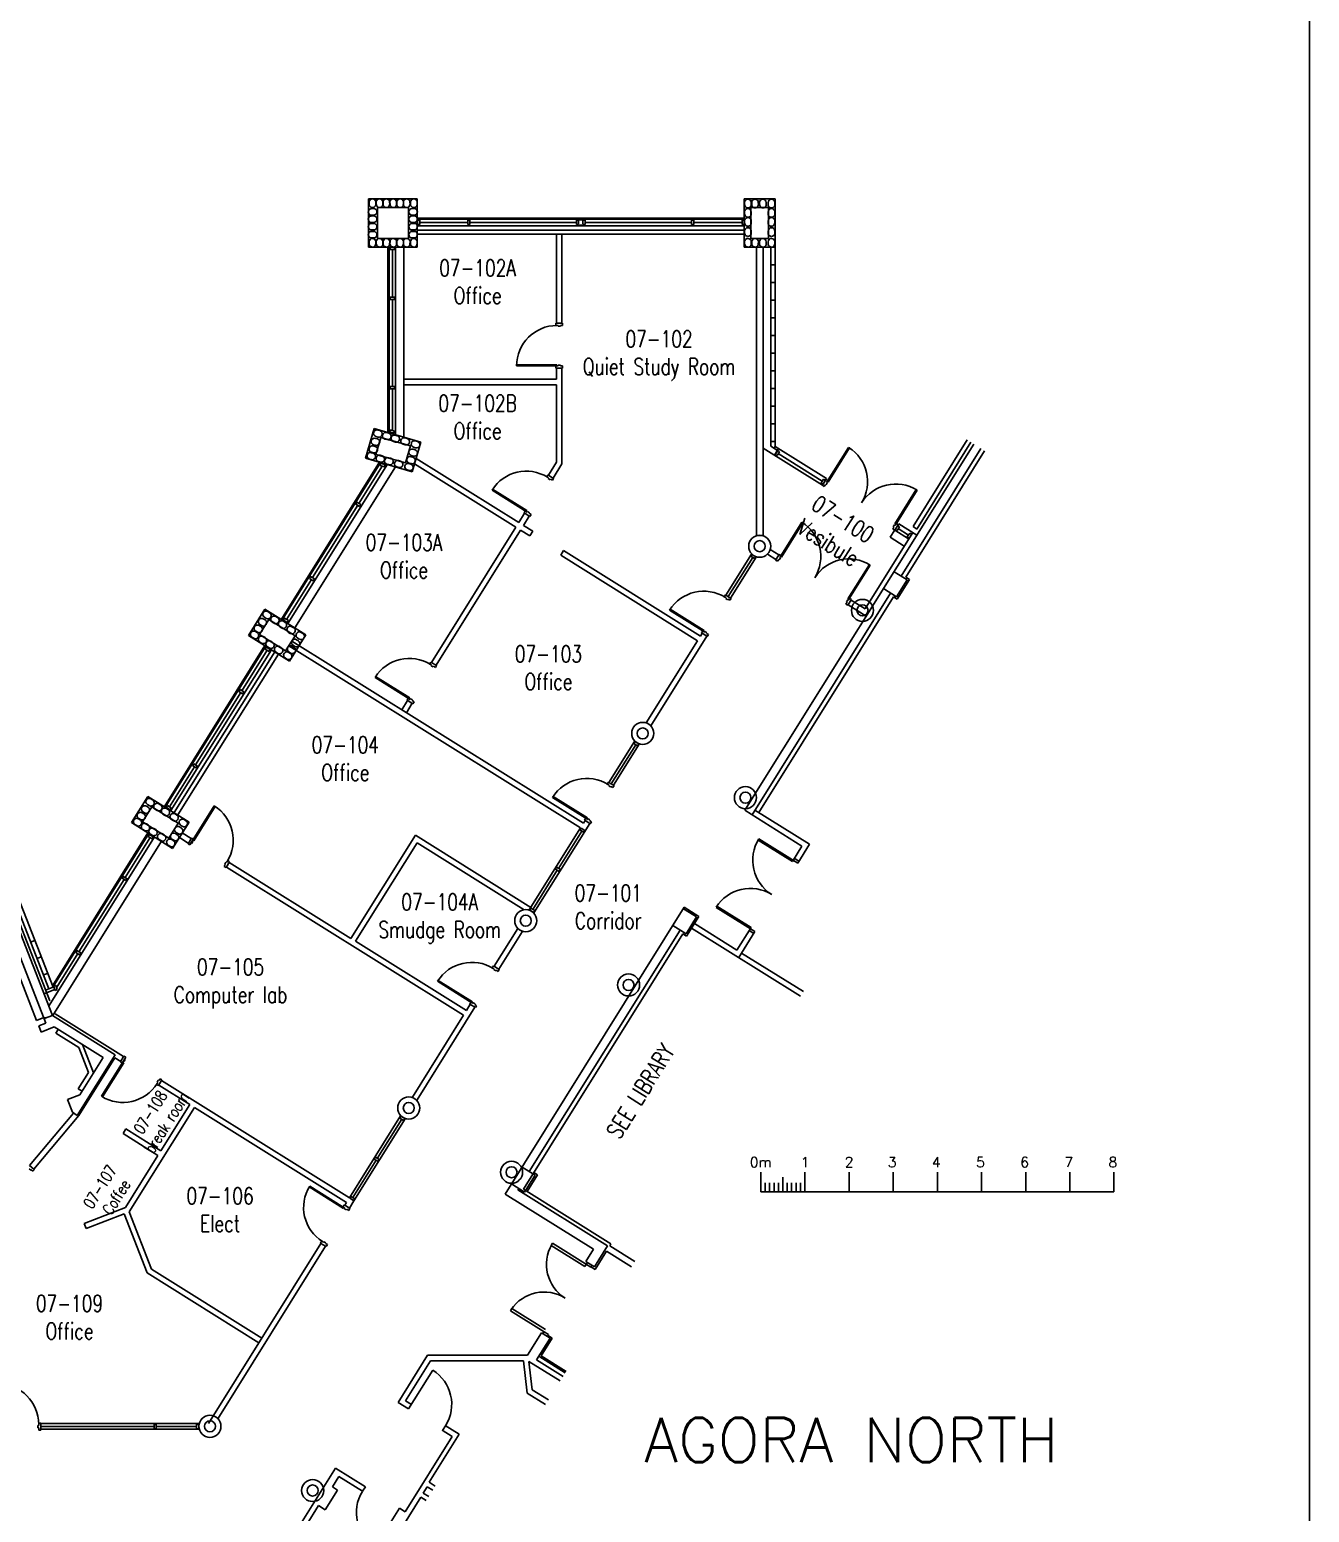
# Model space of a CAD drawing. Extents: x 11182 to 734459, y -1391328 to 152085.
# Drawn here: x 145640 to 174624, y -594199 to -560626 of the extents above; entities that cross this region are included whole.
import ezdxf
from ezdxf.enums import TextEntityAlignment as Align

# ---------------------------------------------------------------- set-up
doc = ezdxf.new("R2010")
doc.units = 0
doc.header["$LTSCALE"] = 500
doc.header["$MEASUREMENT"] = 0
doc.layers.get('0').update_dxf_attribs({"linetype": 'CONTINUOUS'})
doc.layers.add('0_Defpoints', color=106, linetype='CONTINUOUS', plot=False)
for name, color, linetype in [('0_room_data', 7, 'CONTINUOUS'), ('0_text', 7, 'CONTINUOUS'), ('1_Wall_Exist', 251, 'CONTINUOUS'), ('3_Text', 7, 'CONTINUOUS')]:
    doc.layers.add(name, color=color, linetype=linetype)
doc.styles.add('1_200', font='simplex.shx', dxfattribs={"width": 0.75, "height": 460})
doc.styles.get("Standard").update_dxf_attribs({"font": 'ROMANS', "height": 200})

# ---------------------------------------------------------------- blocks, each defined once
blk = doc.blocks.new('room_data')
at = {"layer": '3_Text', "style": '1_200', "width": 0.75}
for tag, p in [('ROOMNUM', (0, 0)), ('ROOMUSE', (0, -575))]:
    blk.add_attdef(tag, text='', height=345, dxfattribs=at).set_placement(p, align=Align.MIDDLE_CENTER)

msp = doc.modelspace()

# ---------------------------------------------------------------- linework, layer by layer
for p, q in [((162199, -586495), (162199, -586941)), ((163199, -586495), (163199, -586941)), ((164199, -586495), (164199, -586941)), ((165199, -586495), (165199, -586941)), ((166199, -586495), (166199, -586941)), ((167199, -586495), (167199, -586941)), ((168199, -586495), (168199, -586941)), ((169199, -586495), (169199, -586941)), ((170199, -586495), (170199, -586941)), ((162299, -586741), (162299, -586941)), ((162399, -586741), (162399, -586941)), ((162499, -586741), (162499, -586941)), ((162599, -586741), (162599, -586941)), ((162699, -586609), (162699, -586941)), ((162799, -586741), (162799, -586941)), ((162899, -586741), (162899, -586941)), ((162999, -586741), (162999, -586941)), ((163099, -586741), (163099, -586941)), ((162199, -586941), (170199, -586941))]:
    msp.add_line(p, q)
at = {"layer": '0_Defpoints'}
msp.add_lwpolyline([(174624, -523132), (174624, -736982), (62862, -736982), (62862, -523132)], dxfattribs=at)
at = {"layer": '1_Wall_Exist'}
for p, q in [((153317, -565553), (153317, -564453)), ((153317, -564453), (154417, -564453)), ((153330, -564578), (153329, -564531)), ((153432, -564678), (153385, -564678)), ((153479, -564530), (153480, -564577)), ((153491, -564578), (153490, -564531)), ((153517, -564653), (154217, -564653)), ((153517, -565353), (153517, -564653)), ((153640, -564530), (153641, -564577)), ((153645, -564578), (153644, -564531)), ((153794, -564530), (153795, -564577)), ((153802, -564578), (153801, -564531)), ((153951, -564530), (153952, -564577)), ((153956, -564578), (153955, -564531)), ((154105, -564578), (154104, -564531)), ((154105, -564530), (154106, -564577)), ((154217, -565353), (154217, -564653)), ((154254, -564530), (154255, -564577)), ((154266, -564578), (154265, -564531)), ((154301, -564678), (154348, -564678)), ((154415, -564530), (154416, -564577)), ((154417, -565553), (154417, -564453)), ((161826, -564453), (162526, -564453)), ((161826, -564453), (161826, -565553)), ((161834, -564588), (161833, -564542)), ((161976, -564653), (161976, -565353)), ((161976, -564653), (162376, -564653)), ((161983, -564540), (161984, -564587)), ((161995, -564588), (161994, -564542)), ((162144, -564540), (162145, -564587)), ((162172, -564588), (162171, -564542)), ((162321, -564540), (162322, -564587)), ((162367, -564588), (162366, -564542)), ((162376, -564653), (162376, -565353)), ((162516, -564540), (162517, -564587)), ((162526, -564453), (162526, -570064)), ((153384, -564828), (153431, -564828)), ((153384, -564993), (153431, -564993)), ((153432, -564843), (153385, -564843)), ((153432, -565012), (153385, -565012)), ((154301, -564843), (154348, -564843)), ((154301, -565012), (154348, -565012)), ((154349, -564828), (154302, -564828)), ((154349, -564993), (154302, -564993)), ((154417, -564891), (161831, -564891)), ((154417, -564916), (161831, -564916)), ((154427, -564940), (154427, -565041)), ((154477, -564940), (154427, -564940)), ((154427, -565041), (154477, -565041)), ((154477, -565041), (154477, -564940)), ((154477, -564991), (155562, -564991)), ((155612, -564940), (155562, -564940)), ((155562, -564940), (155562, -565041)), ((155562, -565041), (155612, -565041)), ((155612, -565041), (155612, -564940)), ((155612, -564991), (158022, -564991)), ((158072, -564940), (158022, -564940)), ((158022, -564940), (158022, -565041)), ((158022, -565041), (158072, -565041)), ((158072, -564940), (158072, -565041)), ((158220, -564940), (158170, -564940)), ((158170, -564940), (158170, -565041)), ((158170, -565041), (158220, -565041)), ((158220, -564940), (158220, -565041)), ((158220, -564991), (160634, -564991)), ((160684, -564940), (160634, -564940)), ((160634, -564940), (160634, -565041)), ((160634, -565041), (160684, -565041)), ((160684, -565041), (160684, -564940)), ((160684, -564991), (161781, -564991)), ((161831, -564940), (161781, -564940)), ((161781, -564940), (161781, -565041)), ((161781, -565041), (161831, -565041)), ((161831, -565041), (161831, -564940)), ((161834, -564799), (161833, -564753)), ((161834, -564953), (161833, -565000)), ((161983, -564751), (161984, -564798)), ((161983, -565001), (161984, -564954)), ((162367, -564799), (162366, -564753)), ((162367, -564953), (162366, -565000)), ((162516, -564751), (162517, -564798)), ((162516, -565001), (162517, -564954)), ((153384, -565162), (153431, -565162)), ((153384, -565343), (153431, -565343)), ((153432, -565193), (153385, -565193)), ((153517, -565353), (154217, -565353)), ((154301, -565193), (154348, -565193)), ((154349, -565162), (154302, -565162)), ((154349, -565343), (154302, -565343)), ((154417, -565066), (161831, -565066)), ((154417, -565165), (161831, -565165)), ((154417, -565253), (161831, -565253)), ((157572, -567274), (157572, -565253)), ((157697, -567274), (157697, -565253)), ((161834, -565233), (161833, -565186)), ((161976, -565353), (162376, -565353)), ((161983, -565185), (161984, -565231)), ((162367, -565233), (162366, -565186)), ((162516, -565185), (162517, -565231)), ((153317, -565553), (154417, -565553)), ((153330, -565427), (153329, -565474)), ((153479, -565475), (153480, -565429)), ((153491, -565427), (153490, -565474)), ((153640, -565475), (153641, -565429)), ((153645, -565427), (153644, -565474)), ((153755, -569753), (153755, -565552)), ((153780, -569753), (153780, -565552)), ((153794, -565475), (153795, -565429)), ((153802, -565427), (153801, -565474)), ((153804, -565552), (153804, -565602)), ((153905, -565552), (153804, -565552)), ((153804, -565602), (153905, -565602)), ((153855, -566686), (153855, -565602)), ((153905, -565602), (153905, -565552)), ((153930, -569783), (153930, -565552)), ((153951, -565475), (153952, -565429)), ((153956, -565427), (153955, -565474)), ((154105, -565427), (154104, -565474)), ((154105, -565475), (154106, -565429)), ((154117, -569842), (154117, -565552)), ((154254, -565475), (154255, -565429)), ((154266, -565427), (154265, -565474)), ((154415, -565475), (154416, -565429)), ((161826, -565553), (162526, -565553)), ((161834, -565427), (161833, -565474)), ((161983, -565476), (161984, -565429)), ((161995, -565427), (161994, -565474)), ((162101, -565553), (162101, -572083)), ((162144, -565476), (162145, -565429)), ((162172, -565427), (162171, -565474)), ((162251, -572083), (162251, -565553)), ((162321, -565476), (162322, -565429)), ((162367, -565427), (162366, -565474)), ((162426, -565553), (162426, -570060)), ((162516, -565476), (162517, -565429)), ((162526, -565953), (162426, -565953)), ((162526, -566353), (162426, -566353)), ((153804, -566686), (153804, -566736)), ((153905, -566686), (153804, -566686)), ((153905, -566736), (153905, -566686)), ((153804, -566736), (153905, -566736)), ((153855, -568708), (153855, -566736)), ((162526, -566753), (162426, -566753)), ((157710, -567274), (157558, -567274)), ((157558, -567274), (157558, -567325)), ((157558, -567325), (157609, -567325)), ((157609, -567325), (157609, -567341)), ((157609, -567341), (157660, -567341)), ((157660, -567325), (157710, -567325)), ((157660, -567341), (157660, -567325)), ((157710, -567325), (157710, -567274)), ((162526, -567153), (162426, -567153)), ((162526, -567553), (162426, -567553)), ((162526, -567953), (162426, -567953)), ((157583, -568214), (156669, -568214)), ((156669, -568239), (157609, -568239)), ((157558, -568239), (157558, -568290)), ((157558, -568290), (157710, -568290)), ((157572, -568540), (157572, -568290)), ((157583, -568239), (157583, -568214)), ((157609, -568223), (157609, -568239)), ((157660, -568223), (157609, -568223)), ((157660, -568239), (157660, -568223)), ((157710, -568239), (157660, -568239)), ((157697, -570457), (157697, -568290)), ((157710, -568290), (157710, -568239)), ((162526, -568353), (162426, -568353)), ((153804, -568708), (153804, -568758)), ((153905, -568708), (153804, -568708)), ((153905, -568758), (153905, -568708)), ((157572, -568540), (154117, -568540)), ((157572, -568665), (154117, -568665)), ((157572, -570421), (157572, -568665)), ((153804, -568758), (153905, -568758)), ((153855, -569704), (153855, -568758)), ((162526, -568753), (162426, -568753)), ((162526, -569153), (162426, -569153)), ((153249, -570332), (153442, -569659)), ((153442, -569659), (154500, -569963)), ((153524, -569693), (153569, -569705)), ((153806, -569686), (153792, -569734)), ((153792, -569734), (153890, -569762)), ((153903, -569714), (153806, -569686)), ((153890, -569762), (153903, -569714)), ((162526, -569553), (162426, -569553)), ((153421, -570050), (153466, -570063)), ((153475, -570037), (153430, -570025)), ((153470, -569880), (153515, -569893)), ((153483, -570243), (153593, -569859)), ((153529, -569850), (153484, -569837)), ((153593, -569859), (154266, -570052)), ((153732, -569908), (153686, -569896)), ((153727, -569751), (153772, -569764)), ((153879, -569950), (153924, -569964)), ((153967, -569820), (153922, -569807)), ((154148, -570028), (154103, -570015)), ((154143, -569870), (154188, -569883)), ((154156, -570436), (154266, -570052)), ((154307, -570636), (154500, -569963)), ((154423, -569951), (154378, -569937)), ((161841, -578303), (167023, -570010)), ((162526, -569953), (162426, -569953)), ((162577, -570154), (162426, -570060)), ((162526, -570064), (162500, -570106)), ((162526, -570064), (163688, -570790)), ((165648, -571880), (166874, -569917)), ((165733, -571933), (166959, -569970)), ((151341, -573976), (153571, -570407)), ((153249, -570332), (154307, -570636)), ((153382, -570362), (153337, -570350)), ((153377, -570205), (153422, -570218)), ((153426, -570207), (153381, -570195)), ((153483, -570243), (154156, -570436)), ((153585, -570420), (153540, -570408)), ((153580, -570263), (153625, -570276)), ((153820, -570332), (153775, -570319)), ((153996, -570383), (154041, -570395)), ((154320, -570308), (154275, -570295)), ((154282, -570269), (154327, -570282)), ((154369, -570138), (154324, -570125)), ((154335, -570081), (154380, -570095)), ((154393, -570333), (156719, -571786)), ((162251, -570099), (163595, -570939)), ((162510, -570261), (162603, -570113)), ((162582, -570157), (162528, -570244)), ((162528, -570244), (162570, -570270)), ((162570, -570270), (162624, -570184)), ((162624, -570184), (162582, -570157)), ((163592, -570849), (162597, -570227)), ((163691, -570881), (164189, -570084)), ((163726, -570873), (164211, -570097)), ((164211, -570097), (164189, -570084)), ((165378, -573001), (167184, -570110)), ((167269, -570163), (165484, -573020)), ((151362, -573989), (153592, -570420)), ((151489, -574069), (153742, -570463)), ((151648, -574168), (153924, -570525)), ((153097, -571354), (153623, -570512)), ((153590, -570446), (153577, -570494)), ((153577, -570494), (153674, -570522)), ((153688, -570474), (153590, -570446)), ((153674, -570522), (153688, -570474)), ((153732, -570463), (153777, -570476)), ((154001, -570540), (153956, -570527)), ((154188, -570594), (154233, -570607)), ((154276, -570463), (154231, -570450)), ((154233, -570439), (154278, -570452)), ((154357, -570458), (156652, -571892)), ((157378, -570705), (157351, -570748)), ((157351, -570748), (157394, -570775)), ((157507, -570786), (157378, -570705)), ((157389, -570712), (157572, -570421)), ((157495, -570779), (157697, -570457)), ((156113, -571053), (156909, -571551)), ((156901, -571516), (156126, -571031)), ((157394, -570775), (157385, -570789)), ((157385, -570789), (157429, -570816)), ((157429, -570816), (157437, -570802)), ((157437, -570802), (157480, -570829)), ((157480, -570829), (157507, -570786)), ((163619, -570806), (163565, -570892)), ((163565, -570892), (163608, -570918)), ((163594, -570940), (163637, -570967)), ((163595, -570939), (163688, -570790)), ((163662, -570832), (163619, -570806)), ((163637, -570967), (163664, -570924)), ((163664, -570924), (163678, -570932)), ((163718, -570837), (163675, -570811)), ((163678, -570932), (163705, -570889)), ((163705, -570889), (163691, -570881)), ((163705, -570859), (163726, -570873)), ((165234, -571815), (165718, -571039)), ((165740, -571053), (165255, -571828)), ((165718, -571040), (165740, -571053)), ((152047, -573034), (153071, -571396)), ((153054, -571327), (153028, -571369)), ((153028, -571369), (153114, -571423)), ((153140, -571381), (153054, -571327)), ((153114, -571423), (153140, -571381)), ((156719, -571786), (156851, -571574)), ((156825, -571852), (156957, -571640)), ((156866, -571524), (156839, -571567)), ((156839, -571567), (156969, -571648)), ((156888, -571537), (156901, -571516)), ((156918, -571537), (156909, -571551)), ((156961, -571564), (156918, -571537)), ((156952, -571578), (156961, -571564)), ((156996, -571604), (156952, -571578)), ((156969, -571648), (156996, -571604)), ((154740, -574953), (156652, -571892)), ((154846, -575019), (156758, -571958)), ((156758, -571958), (156970, -572091)), ((156825, -571852), (157037, -571985)), ((156970, -572091), (157037, -571985)), ((162101, -572083), (162251, -572083)), ((162631, -572577), (163129, -571780)), ((162666, -572569), (163151, -571793)), ((163151, -571794), (163129, -571780)), ((164561, -573739), (165640, -572011)), ((165133, -572120), (165325, -571813)), ((165215, -571893), (165188, -571936)), ((165188, -571936), (165231, -571963)), ((165228, -571841), (165201, -571884)), ((165201, -571884), (165215, -571893)), ((165242, -571850), (165228, -571841)), ((165232, -571962), (165548, -572159)), ((165255, -571828), (165234, -571815)), ((165269, -571807), (165242, -571850)), ((165245, -571941), (165287, -571968)), ((165312, -571834), (165269, -571807)), ((165287, -571968), (165341, -571882)), ((165341, -571882), (165299, -571855)), ((165545, -572069), (165314, -571925)), ((165325, -571813), (165735, -572070)), ((165572, -572026), (165518, -572112)), ((165614, -572052), (165572, -572026)), ((165733, -571933), (165648, -571880)), ((157669, -572527), (157735, -572421)), ((157735, -572421), (160831, -574356)), ((162414, -572397), (162608, -572518)), ((165133, -572120), (165449, -572318)), ((165518, -572112), (165561, -572139)), ((157669, -572527), (160765, -574462)), ((161409, -573431), (161990, -572501)), ((161462, -573464), (162017, -572576)), ((161515, -573497), (162096, -572567)), ((162000, -572507), (161974, -572549)), ((161974, -572549), (162060, -572603)), ((162086, -572561), (162000, -572507)), ((162060, -572603), (162086, -572561)), ((162348, -572503), (162542, -572624)), ((162615, -572507), (162535, -572636)), ((162535, -572636), (162578, -572663)), ((162578, -572663), (162605, -572620)), ((162605, -572620), (162618, -572628)), ((162658, -572534), (162615, -572507)), ((162618, -572628), (162645, -572585)), ((162645, -572585), (162631, -572577)), ((162645, -572555), (162666, -572569)), ((164174, -573511), (164659, -572735)), ((164680, -572749), (164196, -573524)), ((164658, -572736), (164680, -572749)), ((151455, -573982), (152021, -573077)), ((152004, -573007), (151978, -573050)), ((151978, -573050), (152064, -573103)), ((152090, -573061), (152004, -573007)), ((152064, -573103), (152090, -573061)), ((165513, -573086), (165217, -572900)), ((165275, -573468), (165513, -573086)), ((165288, -573523), (165568, -573073)), ((165568, -573073), (165484, -573020)), ((161398, -573423), (161371, -573466)), ((161409, -573430), (161398, -573423)), ((161409, -573431), (161515, -573497)), ((162002, -578404), (165139, -573383)), ((164978, -573282), (165275, -573468)), ((150596, -574342), (150966, -573749)), ((150966, -573749), (151899, -574332)), ((160146, -573750), (160132, -573771)), ((160132, -573771), (160929, -574269)), ((160921, -574234), (160146, -573749)), ((161371, -573466), (161414, -573493)), ((161414, -573493), (161405, -573507)), ((161405, -573507), (161448, -573534)), ((161448, -573534), (161457, -573520)), ((161457, -573520), (161500, -573547)), ((161500, -573547), (161527, -573504)), ((161527, -573504), (161516, -573497)), ((165203, -573470), (162152, -578352)), ((164155, -573589), (164128, -573632)), ((164128, -573632), (164172, -573659)), ((164169, -573537), (164142, -573580)), ((164142, -573580), (164155, -573589)), ((164182, -573546), (164169, -573537)), ((164172, -573659), (164252, -573530)), ((164196, -573524), (164174, -573511)), ((164179, -573647), (164589, -573904)), ((164209, -573503), (164182, -573546)), ((164252, -573530), (164209, -573503)), ((164245, -573541), (164561, -573739)), ((165288, -573523), (165203, -573470)), ((150845, -574321), (151057, -573982)), ((150894, -574121), (150854, -574096)), ((150932, -573969), (150972, -573993)), ((150997, -573956), (150957, -573931)), ((151036, -573803), (151076, -573828)), ((151057, -573982), (151650, -574353)), ((151176, -574067), (151136, -574043)), ((151215, -573915), (151255, -573939)), ((151412, -573954), (151386, -573997)), ((151386, -573997), (151472, -574050)), ((151427, -574047), (151387, -574022)), ((151499, -574008), (151412, -573954)), ((151472, -574050), (151499, -574008)), ((150596, -574342), (151528, -574925)), ((150715, -574408), (150675, -574383)), ((150753, -574255), (150793, -574280)), ((150800, -574271), (150760, -574247)), ((150839, -574119), (150878, -574143)), ((150845, -574321), (151438, -574692)), ((150932, -574367), (150972, -574391)), ((151307, -574149), (151346, -574174)), ((151438, -574692), (151650, -574353)), ((151544, -574297), (151504, -574273)), ((151528, -574925), (151899, -574332)), ((151582, -574145), (151622, -574169)), ((151726, -574464), (151686, -574439)), ((151709, -574400), (151748, -574425)), ((151829, -574299), (151789, -574274)), ((159707, -576390), (160977, -574358)), ((160831, -574356), (160871, -574292)), ((160886, -574242), (160859, -574285)), ((160859, -574285), (160870, -574292)), ((160871, -574292), (160977, -574358)), ((160908, -574255), (160921, -574234)), ((160938, -574255), (160929, -574269)), ((160981, -574282), (160938, -574255)), ((160972, -574296), (160981, -574282)), ((161015, -574323), (160972, -574296)), ((160978, -574359), (160988, -574366)), ((160988, -574366), (161015, -574323)), ((148691, -578216), (150968, -574573)), ((148712, -578230), (150989, -574586)), ((148840, -578309), (151116, -574666)), ((148914, -578355), (151190, -574712)), ((148998, -578408), (151275, -574765)), ((150448, -575594), (151019, -574680)), ((150894, -574519), (150854, -574495)), ((151003, -574609), (150977, -574651)), ((150977, -574651), (151063, -574705)), ((151090, -574663), (151003, -574609)), ((151024, -574601), (151064, -574626)), ((151063, -574705), (151090, -574663)), ((151144, -574500), (151105, -574474)), ((151261, -574749), (151221, -574725)), ((151300, -574597), (151340, -574621)), ((151546, -574751), (151507, -574726)), ((151511, -574575), (158115, -578702)), ((151512, -574716), (151551, -574741)), ((151577, -574469), (158182, -578596)), ((151632, -574614), (151592, -574589)), ((151605, -574566), (151645, -574591)), ((159601, -576324), (160765, -574462)), ((151426, -574852), (151466, -574877)), ((154728, -574945), (154701, -574988)), ((154701, -574988), (154744, -575015)), ((154858, -575026), (154728, -574945)), ((154744, -575015), (154736, -575029)), ((154736, -575029), (154779, -575056)), ((154779, -575056), (154788, -575042)), ((154788, -575042), (154831, -575069)), ((154831, -575069), (154858, -575026)), ((153463, -575293), (154260, -575791)), ((154252, -575756), (153476, -575271)), ((149398, -577274), (150421, -575637)), ((150405, -575567), (150378, -575610)), ((150378, -575610), (150464, -575664)), ((150491, -575621), (150405, -575567)), ((150464, -575664), (150491, -575621)), ((154217, -575764), (154190, -575807)), ((154238, -575777), (154252, -575756)), ((154268, -575777), (154260, -575791)), ((154312, -575804), (154268, -575777)), ((154069, -576026), (154201, -575814)), ((154175, -576092), (154307, -575880)), ((154190, -575807), (154319, -575888)), ((154303, -575818), (154312, -575804)), ((154346, -575845), (154303, -575818)), ((154319, -575888), (154346, -575845)), ((158760, -577671), (159341, -576741)), ((159351, -576747), (159324, -576790)), ((159324, -576790), (159410, -576843)), ((159437, -576801), (159351, -576747)), ((158813, -577704), (159367, -576817)), ((158866, -577737), (159447, -576807)), ((159410, -576843), (159437, -576801)), ((148806, -578222), (149371, -577317)), ((149355, -577247), (149328, -577290)), ((149328, -577290), (149414, -577344)), ((149441, -577301), (149355, -577247)), ((149414, -577344), (149441, -577301)), ((158748, -577664), (158721, -577707)), ((158721, -577707), (158764, -577734)), ((158759, -577670), (158748, -577664)), ((158764, -577734), (158756, -577747)), ((158756, -577747), (158799, -577774)), ((158760, -577671), (158866, -577737)), ((158799, -577774), (158807, -577761)), ((158807, -577761), (158850, -577788)), ((158850, -577788), (158877, -577744)), ((158877, -577744), (158867, -577738)), ((147946, -578582), (148317, -577989)), ((148317, -577989), (149250, -578572)), ((148386, -578043), (148426, -578068)), ((157497, -577990), (157483, -578011)), ((157483, -578011), (158280, -578509)), ((158272, -578474), (157496, -577990)), ((146009, -583122), (144179, -578428)), ((144366, -578356), (146155, -582947)), ((146095, -582616), (144425, -578333)), ((146076, -582347), (144500, -578304)), ((146169, -582311), (144593, -578268)), ((148189, -578359), (148229, -578383)), ((148195, -578561), (148407, -578222)), ((148244, -578361), (148204, -578337)), ((148283, -578209), (148323, -578233)), ((148348, -578196), (148308, -578171)), ((148407, -578222), (149001, -578593)), ((148527, -578308), (148487, -578283)), ((148565, -578155), (148605, -578180)), ((148657, -578389), (148696, -578414)), ((148763, -578194), (148736, -578237)), ((148736, -578237), (148823, -578291)), ((148777, -578288), (148738, -578263)), ((148849, -578248), (148763, -578194)), ((148823, -578291), (148849, -578248)), ((148933, -578385), (148972, -578409)), ((149270, -579087), (149822, -578204)), ((149359, -578993), (149843, -578217)), ((149843, -578218), (149822, -578204)), ((161841, -578303), (163133, -579111)), ((162067, -578299), (163304, -579071)), ((145797, -583059), (144016, -578491)), ((147946, -578582), (148879, -579165)), ((148065, -578648), (148025, -578623)), ((148104, -578495), (148144, -578520)), ((148151, -578511), (148111, -578487)), ((148195, -578561), (148789, -578932)), ((148244, -578760), (148204, -578735)), ((148283, -578607), (148323, -578632)), ((148495, -578740), (148455, -578715)), ((148789, -578932), (149001, -578593)), ((148894, -578537), (148854, -578513)), ((148879, -579165), (149250, -578572)), ((148956, -578806), (148995, -578831)), ((149076, -578704), (149036, -578679)), ((149059, -578640), (149099, -578666)), ((149179, -578539), (149140, -578514)), ((158115, -578702), (156956, -580557)), ((158327, -578599), (157062, -580623)), ((158145, -578773), (157617, -579618)), ((158102, -578746), (158128, -578704)), ((158188, -578800), (158102, -578746)), ((158128, -578704), (158214, -578757)), ((158182, -578596), (158221, -578532)), ((158214, -578757), (158188, -578800)), ((158236, -578482), (158210, -578525)), ((158210, -578525), (158220, -578532)), ((158221, -578532), (158327, -578599)), ((158258, -578496), (158272, -578474)), ((158288, -578495), (158280, -578509)), ((158331, -578522), (158288, -578495)), ((158323, -578536), (158331, -578522)), ((158366, -578563), (158323, -578536)), ((158328, -578599), (158339, -578606)), ((158339, -578606), (158366, -578563)), ((146082, -582722), (148467, -578905)), ((146155, -582275), (148319, -578812)), ((146162, -582947), (148626, -579004)), ((146167, -582304), (148340, -578826)), ((147804, -579825), (148372, -578915)), ((148354, -578849), (148327, -578892)), ((148327, -578892), (148413, -578945)), ((148440, -578903), (148354, -578849)), ((148374, -578841), (148414, -578866)), ((148413, -578945), (148440, -578903)), ((148612, -578989), (148572, -578965)), ((148650, -578837), (148690, -578861)), ((148777, -579092), (148816, -579118)), ((148897, -578991), (148857, -578966)), ((148862, -578956), (148902, -578981)), ((148982, -578855), (148943, -578829)), ((149031, -578921), (149234, -579048)), ((149097, -578815), (149300, -578942)), ((149308, -578931), (149227, -579060)), ((149227, -579060), (149270, -579087)), ((149297, -579044), (149310, -579052)), ((149351, -578958), (149308, -578931)), ((149310, -579052), (149337, -579009)), ((149337, -579009), (149324, -579001)), ((149337, -578979), (149359, -578993)), ((152916, -581202), (154376, -578865)), ((153022, -581268), (154415, -579037)), ((154376, -578865), (156992, -580500)), ((154415, -579037), (156843, -580555)), ((162915, -579459), (162140, -578975)), ((162156, -578949), (163036, -579499)), ((163133, -579111), (162915, -579459)), ((163036, -579499), (163304, -579071)), ((150085, -579477), (150058, -579520)), ((150099, -579485), (150085, -579477)), ((150169, -579469), (150088, -579598)), ((150126, -579442), (150099, -579485)), ((150169, -579469), (150126, -579442)), ((163063, -579456), (162958, -579390)), ((147735, -579840), (147761, -579798)), ((147761, -579798), (147847, -579852)), ((150072, -579529), (150045, -579572)), ((150045, -579572), (150088, -579598)), ((150058, -579520), (150072, -579529)), ((150096, -579587), (155466, -582942)), ((150162, -579481), (152916, -581202)), ((157590, -579660), (157036, -580548)), ((157547, -579634), (157574, -579591)), ((157633, -579687), (157547, -579634)), ((157574, -579591), (157660, -579645)), ((157660, -579645), (157633, -579687)), ((147778, -579867), (146754, -581505)), ((147821, -579894), (147735, -579840)), ((147847, -579852), (147821, -579894)), ((161979, -580958), (161203, -580474)), ((156412, -586991), (160468, -580499)), ((156966, -580563), (156993, -580521)), ((157052, -580617), (156966, -580563)), ((156993, -580521), (157079, -580575)), ((157079, -580575), (157052, -580617)), ((160744, -580718), (160447, -580533)), ((160799, -580706), (160468, -580499)), ((160506, -581100), (160744, -580718)), ((160518, -581155), (160799, -580706)), ((161187, -580500), (162067, -581050)), ((156158, -581835), (156694, -580976)), ((156264, -581901), (156794, -581052)), ((160434, -581102), (156822, -586881)), ((156954, -586482), (160370, -581015)), ((160209, -580914), (160506, -581100)), ((160518, -581155), (160434, -581102)), ((163101, -582514), (160633, -580972)), ((161660, -581468), (160698, -580867)), ((161660, -581468), (161979, -580958)), ((161699, -581639), (162067, -581050)), ((162040, -581093), (161935, -581027)), ((145662, -581286), (145756, -581249)), ((146685, -581520), (146711, -581478)), ((146711, -581478), (146797, -581532)), ((153022, -581268), (155532, -582836)), ((145808, -581658), (145901, -581622)), ((146254, -582305), (146728, -581547)), ((146771, -581574), (146685, -581520)), ((146797, -581532), (146771, -581574)), ((156146, -581827), (156119, -581871)), ((156146, -581827), (156275, -581908)), ((161765, -581534), (163166, -582409)), ((145953, -582031), (146046, -581995)), ((154895, -582154), (154881, -582175)), ((155670, -582638), (154894, -582153)), ((156119, -581871), (156162, -581897)), ((156162, -581897), (156154, -581911)), ((156154, -581911), (156197, -581938)), ((156197, -581938), (156205, -581924)), ((156205, -581924), (156249, -581951)), ((156249, -581951), (156275, -581908)), ((146213, -582362), (145965, -582458)), ((146190, -582303), (146001, -582376)), ((146230, -582267), (146183, -582285)), ((146183, -582285), (146220, -582380)), ((146220, -582380), (146267, -582362)), ((146267, -582362), (146230, -582267)), ((154881, -582175), (155656, -582659)), ((154414, -584862), (155725, -582763)), ((155532, -582836), (155619, -582696)), ((155635, -582646), (155608, -582689)), ((155608, -582689), (155737, -582770)), ((155678, -582673), (155635, -582646)), ((155656, -582659), (155670, -582638)), ((155686, -582659), (155678, -582673)), ((155729, -582686), (155686, -582659)), ((155721, -582700), (155729, -582686)), ((155764, -582727), (155721, -582700)), ((155737, -582770), (155764, -582727)), ((145797, -583059), (145960, -582995)), ((146009, -583122), (145846, -583185)), ((145959, -582993), (146005, -583005)), ((146155, -582947), (145969, -583019)), ((146155, -582947), (147578, -583836)), ((146215, -582910), (147768, -583881)), ((154308, -584796), (155466, -582942)), ((145900, -583325), (145846, -583185)), ((146198, -583209), (145900, -583325)), ((146198, -583209), (147303, -583900)), ((146232, -583349), (146285, -583264)), ((146232, -583349), (146757, -583677)), ((146720, -585210), (147578, -583836)), ((146975, -584236), (146757, -583677)), ((147086, -584246), (146838, -583609)), ((146755, -585210), (147571, -583905)), ((146775, -584744), (147303, -583900)), ((147266, -584779), (147818, -583896)), ((147772, -584017), (147288, -584792)), ((147571, -583905), (147702, -583987)), ((147694, -583998), (147768, -583881)), ((147737, -584025), (147694, -583998)), ((147751, -584004), (147772, -584017)), ((147778, -583991), (147764, -583982)), ((147768, -583880), (147775, -583869)), ((147775, -583869), (147818, -583896)), ((147805, -583948), (147778, -583991)), ((147791, -583939), (147805, -583948)), ((146741, -584610), (146975, -584236)), ((148513, -584510), (148540, -584467)), ((148556, -584537), (148513, -584510)), ((148526, -584458), (148553, -584415)), ((148540, -584467), (148526, -584458)), ((148553, -584415), (148567, -584423)), ((148556, -584537), (148629, -584419)), ((148567, -584423), (148594, -584380)), ((148594, -584380), (148637, -584407)), ((148629, -584419), (152882, -587077)), ((148637, -584407), (148630, -584418)), ((146775, -584744), (146496, -584853)), ((146741, -584610), (146826, -584663)), ((147288, -584792), (147266, -584779)), ((148563, -584525), (149267, -584965)), ((146636, -585158), (145640, -586344)), ((146608, -585140), (146496, -584853)), ((146720, -585210), (146608, -585140)), ((147896, -587394), (149373, -585031)), ((148613, -586011), (149267, -584965)), ((149373, -585031), (152816, -587183)), ((146755, -585210), (145736, -586425)), ((147755, -585622), (147821, -585516)), ((147821, -585516), (148613, -586011)), ((152882, -587077), (154042, -585221)), ((152985, -587147), (154148, -585288)), ((153513, -586184), (154068, -585297)), ((154051, -585228), (154025, -585270)), ((154025, -585270), (154111, -585324)), ((154138, -585282), (154051, -585228)), ((154111, -585324), (154138, -585282)), ((147755, -585622), (148547, -586117)), ((147812, -587293), (148547, -586117)), ((153470, -586158), (153444, -586200)), ((153557, -586211), (153470, -586158)), ((145626, -586420), (145665, -586452)), ((145736, -586425), (145640, -586344)), ((145665, -586452), (145675, -586440)), ((145675, -586440), (145714, -586473)), ((145714, -586473), (145747, -586434)), ((145747, -586434), (145737, -586425)), ((152959, -587072), (153487, -586227)), ((153444, -586200), (153530, -586254)), ((153530, -586254), (153557, -586211)), ((157090, -586566), (156793, -586381)), ((157145, -586554), (157060, -586501)), ((151971, -586833), (151984, -586811)), ((152746, -587317), (151971, -586832)), ((151984, -586811), (152781, -587309)), ((156554, -586763), (156851, -586948)), ((156695, -586896), (156716, -586863)), ((156851, -586948), (157090, -586566)), ((157145, -586554), (156907, -586934)), ((152776, -587246), (152816, -587183)), ((152882, -587312), (152985, -587147)), ((152916, -587045), (152889, -587087)), ((152889, -587087), (152976, -587141)), ((153002, -587099), (152916, -587045)), ((152976, -587141), (153002, -587099)), ((156412, -586991), (158413, -588241)), ((158730, -588168), (156695, -586896)), ((158807, -588121), (156822, -586881)), ((147812, -587293), (146877, -587657)), ((147779, -587440), (146922, -587774)), ((148301, -588778), (147779, -587440)), ((148403, -588694), (147896, -587394)), ((152738, -587282), (152765, -587239)), ((152759, -587295), (152746, -587317)), ((152765, -587239), (152775, -587246)), ((152772, -587323), (152781, -587309)), ((152815, -587350), (152772, -587323)), ((152776, -587246), (152882, -587312)), ((152824, -587336), (152815, -587350)), ((152867, -587363), (152824, -587336)), ((152894, -587320), (152867, -587363)), ((152883, -587313), (152894, -587320)), ((146877, -587657), (146922, -587774)), ((152238, -588108), (149688, -592188)), ((149904, -592079), (152344, -588174)), ((152226, -588101), (152253, -588057)), ((152237, -588107), (152226, -588101)), ((152238, -588108), (152344, -588174)), ((152253, -588057), (152296, -588084)), ((152296, -588084), (152305, -588071)), ((152305, -588071), (152348, -588098)), ((152348, -588098), (152340, -588111)), ((152340, -588111), (152383, -588138)), ((152356, -588181), (152345, -588175)), ((152383, -588138), (152356, -588181)), ((157451, -588159), (157483, -588107)), ((158214, -588636), (157451, -588159)), ((158348, -588648), (157483, -588107)), ((158434, -588642), (158730, -588168)), ((158778, -588167), (158807, -588121)), ((158778, -588167), (159347, -588522)), ((158273, -588542), (158214, -588636)), ((158413, -588241), (158239, -588520)), ((158239, -588520), (158434, -588642)), ((158447, -588697), (158704, -588285)), ((158704, -588285), (159273, -588641)), ((150831, -590359), (148301, -588778)), ((150898, -590253), (148403, -588694)), ((158375, -588605), (158348, -588648)), ((158447, -588697), (158353, -588639)), ((156562, -589582), (156529, -589634)), ((156529, -589634), (157292, -590110)), ((157325, -590059), (156562, -589582)), ((156914, -590641), (157232, -590132)), ((157232, -590132), (157427, -590254)), ((157292, -590111), (157266, -590153)), ((157394, -590174), (157292, -590111)), ((157368, -590217), (157394, -590174)), ((157474, -590254), (157381, -590195)), ((157427, -590254), (157121, -590744)), ((157225, -590653), (157474, -590254)), ((153985, -591712), (154652, -590644)), ((154155, -591673), (154721, -590768)), ((156914, -590641), (154652, -590644)), ((156823, -590765), (154721, -590768)), ((156823, -590765), (156907, -591500)), ((157657, -591225), (156949, -590783)), ((156949, -590783), (157023, -591426)), ((157723, -591120), (157121, -590744)), ((157772, -591042), (157170, -590666)), ((157793, -591008), (157225, -590653)), ((154219, -591859), (154769, -590978)), ((157324, -591760), (156907, -591500)), ((157389, -591655), (157023, -591426)), ((154219, -591859), (153985, -591712)), ((154285, -591754), (154155, -591673)), ((145829, -592234), (145829, -592285)), ((145845, -592234), (145829, -592234)), ((145845, -592183), (145845, -592234)), ((145896, -592183), (145845, -592183)), ((145896, -592183), (145896, -592313)), ((145896, -592188), (149486, -592188)), ((148457, -592209), (148457, -592310)), ((148507, -592209), (148457, -592209)), ((148507, -592310), (148507, -592209)), ((149419, -592209), (149419, -592310)), ((149469, -592209), (149419, -592209)), ((149469, -592310), (149469, -592209)), ((155370, -592432), (155051, -592232)), ((145829, -592285), (145845, -592285)), ((145845, -592285), (145845, -592336)), ((145845, -592336), (145896, -592336)), ((148457, -592259), (145896, -592259)), ((145896, -592313), (149486, -592313)), ((145896, -592336), (145896, -592323)), ((148457, -592310), (148507, -592310)), ((149419, -592259), (148507, -592259)), ((149419, -592310), (149469, -592310)), ((154148, -594184), (155213, -592479)), ((155370, -592432), (154690, -593519)), ((155213, -592479), (154985, -592337)), ((154994, -592343), (155060, -592238)), ((151472, -594949), (152567, -593196)), ((153243, -593618), (152567, -593196)), ((152499, -593622), (152644, -593390)), ((153177, -593723), (152644, -593390)), ((154828, -593606), (154690, -593519)), ((152336, -594141), (152615, -593694)), ((152615, -593694), (152499, -593622)), ((153177, -593723), (153243, -593618)), ((153489, -595472), (154498, -593856)), ((154623, -593934), (154498, -593856)), ((154555, -593765), (154646, -593619)), ((154680, -593842), (154555, -593765)), ((154771, -593697), (154646, -593619)), ((151594, -594988), (152182, -594045)), ((152336, -594141), (152182, -594045)), ((154018, -594103), (153468, -594983)), ((154148, -594184), (154018, -594103))]:
    msp.add_line(p, q, dxfattribs=at)
for centre, radius in [((162176, -572322), 250), ((162176, -572322), 125), ((164503, -573776), 250), ((164503, -573776), 125), ((159526, -576562), 250), ((159526, -576562), 125), ((161853, -578016), 250), ((161853, -578016), 125), ((156877, -580802), 250), ((156877, -580802), 125), ((159204, -582257), 250), ((159204, -582257), 125), ((154227, -585043), 250), ((154227, -585043), 125), ((156554, -586497), 250), ((156554, -586497), 125), ((149723, -592251), 250), ((149723, -592251), 125), ((152050, -593705), 250), ((152050, -593705), 125)]:
    msp.add_circle(centre, radius, dxfattribs=at)
for centre, radius, start, end in [((153385, -564753), 75, 89.5, 269.5), ((153404, -564530), 75, 0.5, 180.5), ((153405, -564577), 75, 180.5, 0.5), ((153431, -564753), 75, 269.5, 89.5), ((153565, -564530), 75, 0.5, 180.5), ((153566, -564577), 75, 180.5, 0.5), ((153719, -564530), 75, 0.5, 180.5), ((153720, -564577), 75, 180.5, 0.5), ((153876, -564530), 75, 0.5, 180.5), ((153877, -564577), 75, 180.5, 0.5), ((154030, -564530), 75, 0.5, 180.5), ((154031, -564577), 75, 180.5, 0.5), ((154179, -564530), 75, 0.5, 180.5), ((154180, -564577), 75, 180.5, 0.5), ((154302, -564753), 75, 90.5, 270.5), ((154340, -564530), 75, 0.5, 180.5), ((154341, -564577), 75, 180.5, 0.5), ((154349, -564753), 75, 270.5, 90.5), ((161908, -564541), 75, 0.5, 180.5), ((161908, -564752), 75, 0.5, 180.5), ((161909, -564588), 75, 180.5, 0.5), ((162069, -564541), 75, 0.5, 180.5), ((162070, -564588), 75, 180.5, 0.5), ((162246, -564541), 75, 0.5, 180.5), ((162247, -564588), 75, 180.5, 0.5), ((162441, -564541), 75, 0.5, 180.5), ((162441, -564752), 75, 0.5, 180.5), ((162442, -564588), 75, 180.5, 0.5), ((153385, -564918), 75, 89.5, 269.5), ((153385, -565087), 75, 89.5, 269.5), ((153431, -564918), 75, 269.5, 89.5), ((153431, -565087), 75, 269.5, 89.5), ((154302, -564918), 75, 90.5, 270.5), ((154302, -565087), 75, 90.5, 270.5), ((154349, -564918), 75, 270.5, 90.5), ((154349, -565087), 75, 270.5, 90.5), ((161908, -565001), 75, 179.5, 359.5), ((161909, -564799), 75, 180.5, 0.5), ((161909, -564954), 75, 359.5, 179.5), ((162441, -565001), 75, 179.5, 359.5), ((162442, -564799), 75, 180.5, 0.5), ((162442, -564954), 75, 359.5, 179.5), ((153385, -565268), 75, 89.5, 269.5), ((153405, -565428), 75, 359.5, 179.5), ((153431, -565268), 75, 269.5, 89.5), ((153566, -565428), 75, 359.5, 179.5), ((153720, -565428), 75, 359.5, 179.5), ((153877, -565428), 75, 359.5, 179.5), ((154031, -565428), 75, 359.5, 179.5), ((154180, -565428), 75, 359.5, 179.5), ((154302, -565268), 75, 90.5, 270.5), ((154341, -565428), 75, 359.5, 179.5), ((154349, -565268), 75, 270.5, 90.5), ((161908, -565185), 75, 0.5, 180.5), ((161909, -565232), 75, 180.5, 0.5), ((161909, -565428), 75, 359.5, 179.5), ((162070, -565428), 75, 359.5, 179.5), ((162247, -565428), 75, 359.5, 179.5), ((162441, -565185), 75, 0.5, 180.5), ((162442, -565232), 75, 180.5, 0.5), ((162442, -565428), 75, 359.5, 179.5), ((153404, -565475), 75, 179.5, 359.5), ((153565, -565475), 75, 179.5, 359.5), ((153719, -565475), 75, 179.5, 359.5), ((153876, -565475), 75, 179.5, 359.5), ((154030, -565475), 75, 179.5, 359.5), ((154179, -565475), 75, 179.5, 359.5), ((154340, -565475), 75, 179.5, 359.5), ((161908, -565475), 75, 179.5, 359.5), ((162069, -565475), 75, 179.5, 359.5), ((162246, -565475), 75, 179.5, 359.5), ((162441, -565475), 75, 179.5, 359.5), ((157583, -568239), 914, 90, 180), ((153504, -569765), 75, 74.5, 254.5), ((153549, -569778), 75, 254.5, 74.5), ((153401, -570123), 75, 74.5, 254.5), ((153450, -569953), 75, 74.5, 254.5), ((153446, -570135), 75, 254.5, 74.5), ((153495, -569965), 75, 254.5, 74.5), ((153706, -569823), 75, 74.5, 254.5), ((153752, -569836), 75, 254.5, 74.5), ((153901, -569879), 75, 73.5, 253.5), ((153946, -569892), 75, 253.5, 73.5), ((154123, -569943), 75, 74.5, 254.5), ((154168, -569955), 75, 254.5, 74.5), ((154357, -570009), 75, 73.5, 253.5), ((154402, -570023), 75, 253.5, 73.5), ((153357, -570277), 75, 74.5, 254.5), ((153402, -570290), 75, 254.5, 74.5), ((153560, -570336), 75, 74.5, 254.5), ((153605, -570348), 75, 254.5, 74.5), ((153754, -570391), 75, 73.5, 253.5), ((153799, -570404), 75, 253.5, 73.5), ((153976, -570455), 75, 74.5, 254.5), ((154021, -570468), 75, 254.5, 74.5), ((154254, -570367), 75, 73.5, 253.5), ((154303, -570197), 75, 73.5, 253.5), ((154299, -570380), 75, 253.5, 73.5), ((154348, -570210), 75, 253.5, 73.5), ((163705, -570859), 914, 328, 58), ((154210, -570522), 75, 73.5, 253.5), ((154255, -570535), 75, 253.5, 73.5), ((156888, -571537), 914, 58, 148), ((165255, -571828), 914, 58, 148), ((162645, -572555), 914, 328, 58), ((164196, -573524), 914, 58, 148), ((160908, -574255), 914, 58, 148), ((150893, -574032), 75, 58.5, 238.5), ((150933, -574057), 75, 238.5, 58.5), ((150996, -573867), 75, 58.5, 238.5), ((151036, -573892), 75, 238.5, 58.5), ((151175, -573979), 75, 58.5, 238.5), ((151215, -574003), 75, 238.5, 58.5), ((151347, -574086), 75, 57.5, 237.5), ((151386, -574111), 75, 237.5, 57.5), ((150714, -574319), 75, 58.5, 238.5), ((150754, -574344), 75, 238.5, 58.5), ((150799, -574183), 75, 58.5, 238.5), ((150839, -574207), 75, 238.5, 58.5), ((150893, -574431), 75, 58.5, 238.5), ((150933, -574455), 75, 238.5, 58.5), ((151543, -574209), 75, 58.5, 238.5), ((151583, -574233), 75, 238.5, 58.5), ((151646, -574502), 75, 57.5, 237.5), ((151749, -574337), 75, 57.5, 237.5), ((151789, -574362), 75, 237.5, 57.5), ((151064, -574538), 75, 57.5, 237.5), ((151104, -574563), 75, 237.5, 57.5), ((151260, -574661), 75, 58.5, 238.5), ((151300, -574685), 75, 238.5, 58.5), ((151467, -574789), 75, 57.5, 237.5), ((151506, -574814), 75, 237.5, 57.5), ((151552, -574652), 75, 57.5, 237.5), ((151592, -574678), 75, 237.5, 57.5), ((151685, -574528), 75, 237.5, 57.5), ((154238, -575777), 914, 58, 148), ((158258, -578496), 914, 58, 148), ((148347, -578107), 75, 58.5, 238.5), ((148387, -578132), 75, 238.5, 58.5), ((148150, -578423), 75, 58.5, 238.5), ((148190, -578447), 75, 238.5, 58.5), ((148244, -578273), 75, 58.5, 238.5), ((148283, -578297), 75, 238.5, 58.5), ((148526, -578219), 75, 58.5, 238.5), ((148566, -578244), 75, 238.5, 58.5), ((148697, -578326), 75, 57.5, 237.5), ((148737, -578351), 75, 237.5, 57.5), ((148893, -578449), 75, 58.5, 238.5), ((148933, -578473), 75, 238.5, 58.5), ((149337, -578979), 914, 328, 58), ((148064, -578559), 75, 58.5, 238.5), ((148104, -578584), 75, 238.5, 58.5), ((148243, -578671), 75, 58.5, 238.5), ((148283, -578696), 75, 238.5, 58.5), ((148415, -578778), 75, 57.5, 237.5), ((148454, -578803), 75, 237.5, 57.5), ((148996, -578743), 75, 57.5, 237.5), ((149036, -578768), 75, 237.5, 57.5), ((149100, -578577), 75, 57.5, 237.5), ((149139, -578602), 75, 237.5, 57.5), ((148611, -578901), 75, 58.5, 238.5), ((148651, -578925), 75, 238.5, 58.5), ((148817, -579029), 75, 57.5, 237.5), ((148857, -579054), 75, 237.5, 57.5), ((148902, -578893), 75, 57.5, 237.5), ((148942, -578918), 75, 237.5, 57.5), ((162931, -579433), 914, 148, 238), ((161962, -580984), 914, 58, 148), ((155656, -582659), 914, 58, 148), ((147751, -584004), 914, 238, 328), ((152759, -587295), 914, 148, 238), ((158246, -588584), 900, 149.9092, 238), ((157292, -590110), 900, 58, 146.0908), ((154285, -591754), 914, 328, 58), ((144931, -592209), 914, 0, 90), ((153953, -594208), 914, 148, 238)]:
    msp.add_arc(centre, radius, start, end, dxfattribs=at)
for points in [[(158070, -564940), (158087, -564957), (158172, -564940), (158155, -564957)], [(158070, -565041), (158087, -565024), (158070, -564940), (158087, -564957)], [(158172, -565041), (158155, -565024), (158070, -565041), (158087, -565024)], [(158172, -564940), (158155, -564957), (158172, -565041), (158155, -565024)]]:
    msp.add_trace(points, dxfattribs=at)

# ---------------------------------------------------------------- block references
at = {"layer": '0_room_data', "xscale": 1.089432688349144, "yscale": 1.089432688349144, "zscale": 1.089432688349144}
for p, values in [((155786, -566020), {'ROOMNUM': '07-102A', 'ROOMUSE': 'Office'}), ((159896, -567628), {'ROOMNUM': '07-102', 'ROOMUSE': 'Quiet Study Room'}), ((155786, -569085), {'ROOMNUM': '07-102B', 'ROOMUSE': 'Office'}), ((154120, -572236), {'ROOMNUM': '07-103A', 'ROOMUSE': 'Office'}), ((157390, -574762), {'ROOMNUM': '07-103', 'ROOMUSE': 'Office'}), ((152790, -576820), {'ROOMNUM': '07-104', 'ROOMUSE': 'Office'}), ((158744, -580176), {'ROOMNUM': '07-101', 'ROOMUSE': 'Corridor'}), ((154929, -580376), {'ROOMNUM': '07-104A', 'ROOMUSE': 'Smudge Room'}), ((150190, -581851), {'ROOMNUM': '07-105', 'ROOMUSE': 'Computer lab'}), ((149953, -587033), {'ROOMNUM': '07-106', 'ROOMUSE': 'Elect'}), ((146542, -589470), {'ROOMNUM': '07-109', 'ROOMUSE': 'Office'})]:
    msp.add_blockref('room_data', p, dxfattribs=at).add_auto_attribs(values)
at = {"layer": '0_room_data'}
for p, xscale, yscale, zscale, rotation, values in [((164063, -571710), 1.089432688349144, 1.089432688349144, 1.089432688349144, 327.9999999999455, {'ROOMNUM': '07-100', 'ROOMUSE': 'Vesibule'}), ((148374, -585138), 0.7626028818444012, 0.7626028818444012, 0.7626028818444012, 57.58044103358657, {'ROOMNUM': '07-108', 'ROOMUSE': 'break room'}), ((147231, -586828, -5000), 0.7626028818444008, 0.7626028818444008, 0.7626028818444008, 58.09127668678293, {'ROOMNUM': '07-107', 'ROOMUSE': 'Coffee'})]:
    msp.add_blockref('room_data', p, dxfattribs=dict(at, xscale=xscale, yscale=yscale, zscale=zscale, rotation=rotation)).add_auto_attribs(values)

# ---------------------------------------------------------------- texts
at = {"layer": '0_text'}
for s, p in [('0m', (162199, -586270)), ('1', (163199, -586270)), ('2', (164199, -586270)), ('3', (165175, -586270)), ('4', (166175, -586270)), ('5', (167175, -586270)), ('6', (168175, -586270)), ('7', (169175, -586270)), ('8', (170175, -586270))]:
    msp.add_text(s, height=231, rotation=0, dxfattribs=at).set_placement(p, align=Align.MIDDLE_CENTER)
at = {"layer": '0_text', "insert": (164251, -592061), "char_height": 1000, "width": 28594.42, "attachment_point": 2, "rotation": 0, "line_spacing_factor": 0.923077}
msp.add_mtext('AGORA NORTH', dxfattribs=at)
at = {"layer": '3_Text', "style": '1_200', "width": 0.75}
msp.add_text('SEE LIBRARY', height=375.85, rotation=58, dxfattribs=at).set_placement((159002, -585775))

doc.saveas('drawing.dxf')
